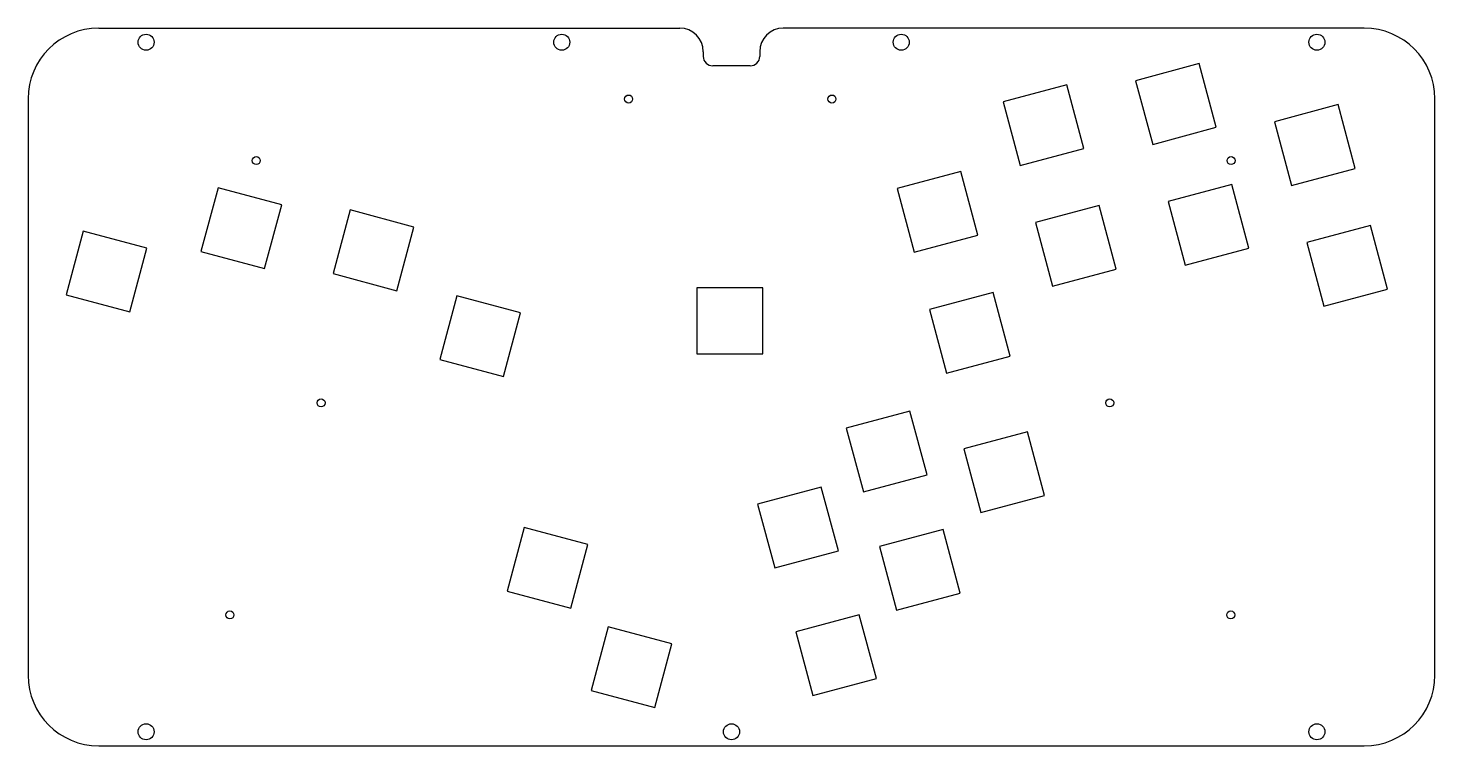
# Model space of a CAD drawing. Header units: millimetres. Extents: x 0 to 299, y 0 to 152.
import ezdxf

# ---------------------------------------------------------------- set-up
doc = ezdxf.new("R2010")
doc.units = ezdxf.units.MM
doc.header["$MEASUREMENT"] = 0
doc.layers.add('BLACK', color=7, linetype='Continuous')

msp = doc.modelspace()

# ---------------------------------------------------------------- linework, layer by layer
for p, q in [((15, 152.4), (138.4, 152.4)), ((283.8, 152.4), (160.4, 152.4)), ((143.4, 147.4), (143.4, 146.4)), ((155.4, 147.4), (155.4, 146.4)), ((153.4, 144.4), (145.4, 144.4)), ((248.76, 144.86), (235.23, 141.24)), ((252.38, 131.34), (248.76, 144.86)), ((235.23, 141.24), (238.86, 127.71)), ((220.6, 140.39), (207.07, 136.77)), ((224.22, 126.87), (220.6, 140.39)), ((0, 137.4), (0, 15)), ((207.07, 136.77), (210.7, 123.25)), ((278.24, 136.16), (264.71, 132.53)), ((281.86, 122.63), (278.24, 136.16)), ((298.8, 15), (298.8, 137.4)), ((264.71, 132.53), (268.34, 119.01)), ((238.86, 127.71), (252.38, 131.34)), ((210.7, 123.25), (224.22, 126.87)), ((268.34, 119.01), (281.86, 122.63)), ((198.09, 121.94), (184.57, 118.32)), ((201.71, 108.42), (198.09, 121.94)), ((40.34, 118.5), (36.71, 104.98)), ((53.86, 114.88), (40.34, 118.5)), ((184.57, 118.32), (188.19, 104.8)), ((255.65, 119.19), (242.13, 115.57)), ((259.28, 105.67), (255.65, 119.19)), ((50.23, 101.35), (53.86, 114.88)), ((68.43, 113.79), (64.81, 100.27)), ((81.95, 110.17), (68.43, 113.79)), ((227.49, 114.72), (213.97, 111.1)), ((231.12, 101.2), (227.49, 114.72)), ((242.13, 115.57), (245.75, 102.04)), ((213.97, 111.1), (217.59, 97.58)), ((11.7, 109.3), (8.07, 95.77)), ((25.22, 105.67), (11.7, 109.3)), ((78.33, 96.65), (81.95, 110.17)), ((188.19, 104.8), (201.71, 108.42)), ((285.13, 110.49), (271.61, 106.86)), ((288.76, 96.96), (285.13, 110.49)), ((21.6, 92.15), (25.22, 105.67)), ((36.71, 104.98), (50.23, 101.35)), ((245.75, 102.04), (259.28, 105.67)), ((271.61, 106.86), (275.23, 93.34)), ((64.81, 100.27), (78.33, 96.65)), ((217.59, 97.58), (231.12, 101.2)), ((8.07, 95.77), (21.6, 92.15)), ((156.03, 97.27), (142.03, 97.27)), ((142.03, 97.27), (142.03, 83.27)), ((156.03, 83.27), (156.03, 97.27)), ((204.98, 96.27), (191.46, 92.65)), ((208.61, 82.75), (204.98, 96.27)), ((275.23, 93.34), (288.76, 96.96)), ((91.05, 95.56), (87.43, 82.03)), ((104.58, 91.93), (91.05, 95.56)), ((191.46, 92.65), (195.08, 79.13)), ((100.95, 78.41), (104.58, 91.93)), ((87.43, 82.03), (100.95, 78.41)), ((142.03, 83.27), (156.03, 83.27)), ((195.08, 79.13), (208.61, 82.75)), ((187.31, 71.06), (173.79, 67.44)), ((190.93, 57.54), (187.31, 71.06)), ((173.79, 67.44), (177.41, 53.91)), ((212.28, 66.69), (198.75, 63.07)), ((215.9, 53.17), (212.28, 66.69)), ((198.75, 63.07), (202.38, 49.54)), ((177.41, 53.91), (190.93, 57.54)), ((168.48, 54.95), (154.95, 51.33)), ((172.1, 41.43), (168.48, 54.95)), ((154.95, 51.33), (158.58, 37.81)), ((202.38, 49.54), (215.9, 53.17)), ((105.38, 46.36), (101.76, 32.84)), ((118.9, 42.74), (105.38, 46.36)), ((194.38, 45.94), (180.86, 42.31)), ((198, 32.41), (194.38, 45.94)), ((115.28, 29.22), (118.9, 42.74)), ((180.86, 42.31), (184.48, 28.79)), ((158.58, 37.81), (172.1, 41.43)), ((101.76, 32.84), (115.28, 29.22)), ((184.48, 28.79), (198, 32.41)), ((176.55, 27.83), (163.03, 24.21)), ((180.17, 14.31), (176.55, 27.83)), ((123.21, 25.26), (119.59, 11.74)), ((136.74, 21.64), (123.21, 25.26)), ((163.03, 24.21), (166.65, 10.69)), ((133.11, 8.11), (136.74, 21.64)), ((166.65, 10.69), (180.17, 14.31)), ((119.59, 11.74), (133.11, 8.11)), ((15, 0), (283.8, 0))]:
    msp.add_line(p, q)
for centre, radius in [((25.05, 149.4), 1.7), ((113.35, 149.4), 1.7), ((185.45, 149.4), 1.7), ((273.75, 149.4), 1.7), ((127.55, 137.35), 0.85), ((170.74, 137.35), 0.85), ((48.45, 124.28), 0.85), ((255.51, 124.28), 0.85), ((62.22, 72.83), 0.85), ((229.73, 72.83), 0.85), ((42.85, 27.8), 0.85), ((255.45, 27.8), 0.85), ((25.05, 3), 1.7), ((149.4, 3), 1.7), ((273.75, 3), 1.7)]:
    msp.add_circle(centre, radius)
for centre, radius, start, end in [((15, 137.4), 15, 90, 180), ((138.4, 147.4), 5, 0, 90), ((160.4, 147.4), 5, 90, 180), ((283.8, 137.4), 15, 0, 90), ((145.4, 146.4), 2, 180, 270), ((153.4, 146.4), 2, 270, 0), ((15, 15), 15, 180, 270), ((283.8, 15), 15, 270, 0)]:
    msp.add_arc(centre, radius, start, end)
at = {"layer": 'BLACK', "linetype": 'Continuous'}
for p, q in [((278.23, 136.18), (278.25, 136.18)), ((278.25, 136.18), (278.26, 136.16)), ((278.26, 136.16), (278.26, 136.16)), ((268.32, 118.99), (268.31, 119)), ((268.34, 118.99), (268.32, 118.99)), ((268.34, 118.99), (268.34, 118.99))]:
    msp.add_line(p, q, dxfattribs=at)

doc.saveas('drawing.dxf')
